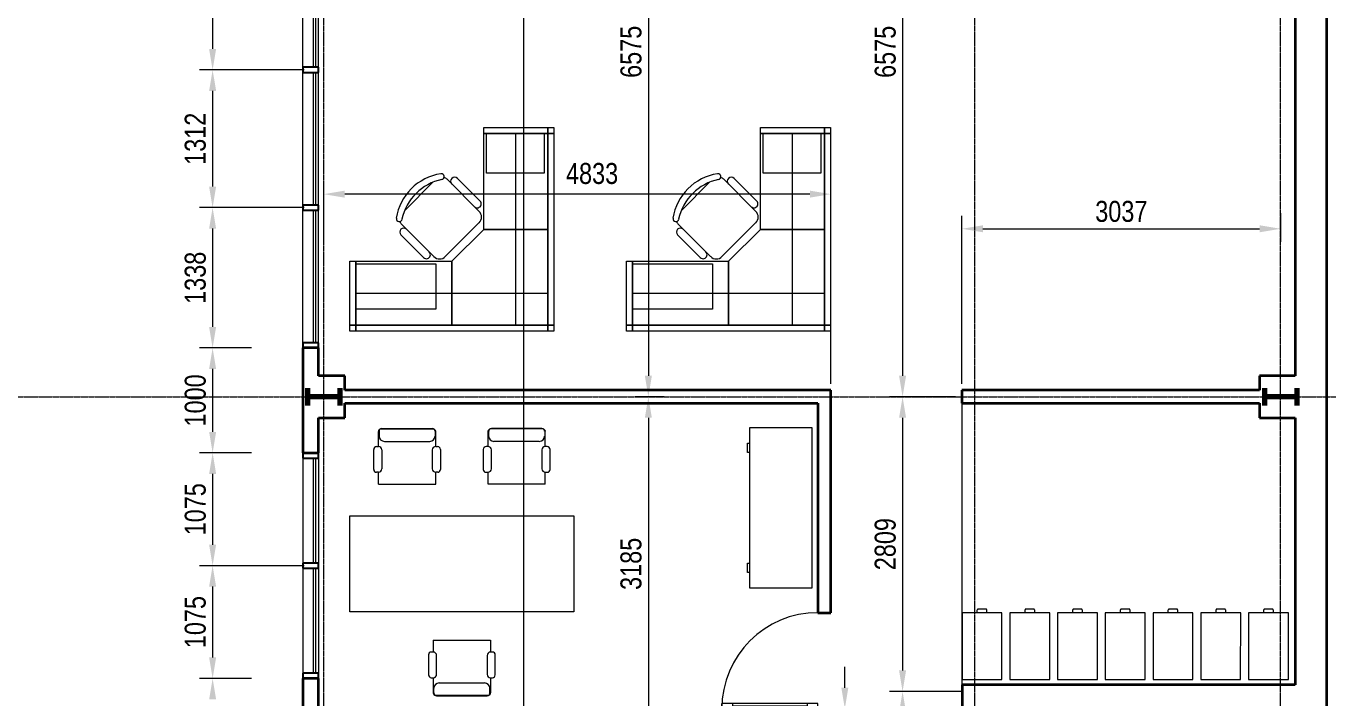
# Model space of a CAD drawing. Header units: millimetres. Extents: x -31954 to 493870, y 99509 to 604061.
# Drawn here: x 278113 to 290521, y 447384 to 453788 of the extents above; entities that cross this region are included whole.
import ezdxf

# ---------------------------------------------------------------- set-up
doc = ezdxf.new("R2010")
doc.units = ezdxf.units.MM
doc.header["$LTSCALE"] = 10
doc.linetypes.add('Center', pattern=[2, 1.25, -0.25, 0.25, -0.25])
for name, color, linetype, lineweight in [('A-ANNOTATIONS', 1, 'Continuous', 9), ('A-DOOR', 1, 'Continuous', 18), ('A-DOOR-GLAZ', 1, 'Continuous', 25), ('A-FURNITURE', 2, 'Continuous', 9), ('A-GLAZ', 6, 'Continuous', 9), ('A-GLAZ-CWMG', 3, 'Continuous', 9), ('A-WALL', 2, 'Continuous', 18), ('S-COLUMN-STEEL-PLAN', 4, 'Continuous', 50), ('S-GRID', 6, 'Center', 9)]:
    doc.layers.add(name, color=color, linetype=linetype, lineweight=lineweight)
doc.styles.add('Dimension Text', font='arial.ttf', dxfattribs={"width": 0.8})

# ---------------------------------------------------------------- blocks, each defined once
blk = doc.blocks.new('System Panel - Glazed-383944-Second Floor Level')
at = {"layer": 'A-GLAZ', "lineweight": 18}
for p, q in [((631.25, 49.5), (-631.25, 49.5)), ((-631.25, 49.5), (-631.25, 24.5)), ((-631.25, 24.5), (631.25, 24.5)), ((631.25, 24.5), (631.25, 49.5))]:
    blk.add_line(p, q, dxfattribs=at)
blk = doc.blocks.new('Rectangular Mullion - 50 x 150mm-383945-Second Floor Level')
at = {"layer": 'A-GLAZ-CWMG', "lineweight": 25}
for p, q in [((-50, 75), (0, 75)), ((-50, -75), (-50, 75)), ((0, 75), (0, -75)), ((0, -75), (-50, -75))]:
    blk.add_line(p, q, dxfattribs=at)
blk = doc.blocks.new('Rectangular Mullion - 50 x 150mm-383916-Second Floor Level')
at = {"layer": 'A-GLAZ-CWMG'}
for p, q in [((9390, -4478), (9390, -3216)), ((9540, -4478), (9540, -3216))]:
    blk.add_line(p, q, dxfattribs=at)
blk = doc.blocks.new('Rectangular Mullion - 50 x 150mm-383943-Second Floor Level')
at = {"layer": 'A-GLAZ-CWMG', "lineweight": 25}
for p, q in [((-25, 75), (25, 75)), ((-25, -75), (-25, 75)), ((25, 75), (25, -75)), ((25, -75), (-25, -75))]:
    blk.add_line(p, q, dxfattribs=at)
blk = doc.blocks.new('M_Cabinet-File 3 Drawer - 0380 x 0635mm-464680-Second Floor Level')
at = {"layer": 'A-FURNITURE'}
for p, q in [((62, 175), (-318, 175)), ((-318, 175), (-318, -460)), ((62, -460), (62, 175)), ((-318, -460), (62, -460)), ((-172, -491), (-172, -460)), ((-83, -460), (-83, -491)), ((-90, -498), (-166, -498))]:
    blk.add_line(p, q, dxfattribs=at)
for centre, start, end in [((-166, -491), 180, 270), ((-90, -491), 270, 0)]:
    blk.add_arc(centre, 6.35, start, end, dxfattribs=at)
blk = doc.blocks.new('workstation_1 - workstation_2518-481066-Second Floor Level')
at = {"layer": 'A-FURNITURE'}
for p, q in [((-57, 1829), (-57, 1886)), ((-57, 1886), (0, 1886)), ((0, 1886), (0, 1829)), ((0, 1829), (0, 1886)), ((0, 1886), (610, 1886)), ((610, 1886), (610, 1829)), ((0, 1829), (-57, 1829)), ((-57, 1829), (0, 1829)), ((-57, 0), (-57, 1829)), ((0, 914), (0, 1829)), ((0, 1829), (610, 1829)), ((0, 1829), (0, 0)), ((610, 1829), (0, 1829)), ((152, 1829), (584, 1829)), ((152, 1067), (152, 1829)), ((305, 1829), (305, 0)), ((584, 1829), (584, 1067)), ((610, 1829), (610, 914)), ((610, 1829), (610, 1067)), ((861, 1400), (645, 1184)), ((960, 1391), (654, 1085)), ((1363, 1095), (1095, 1363)), ((584, 1067), (152, 1067)), ((610, 914), (0, 914)), ((0, 0), (0, 914)), ((0, 914), (610, 914)), ((610, 914), (914, 610)), ((654, 978), (978, 654)), ((1085, 654), (1391, 960)), ((1184, 645), (1400, 861)), ((914, 0), (914, 610)), ((914, 610), (1829, 610)), ((914, 610), (914, 0)), ((1448, 610), (1829, 610)), ((1448, 35), (1448, 584)), ((1448, 584), (1829, 584)), ((1829, 610), (1829, 0)), ((1829, 610), (1886, 610)), ((1829, 0), (1829, 610)), ((1829, 584), (1829, 35)), ((1886, 610), (1886, 0)), ((0, 305), (1829, 305)), ((1829, 35), (1448, 35)), ((-57, -57), (-57, 0)), ((-57, 0), (0, 0)), ((0, 0), (-57, 0)), ((0, -57), (-57, -57)), ((0, 0), (0, -57)), ((0, -57), (0, 0)), ((0, 0), (1829, 0)), ((914, 0), (0, 0)), ((1829, -57), (0, -57)), ((1829, 0), (914, 0)), ((1829, -57), (1829, 0)), ((1829, 0), (1886, 0)), ((1829, 0), (1829, -57)), ((1886, 0), (1829, 0)), ((1886, -57), (1829, -57)), ((1886, 0), (1886, -57))]:
    blk.add_line(p, q, dxfattribs=at)
for centre, radius, start, end in [((888, 1373), 38.1, 315, 135), ((1013, 1337), 76.2, 108.7164, 135), ((1015, 1416), 27.4, 81.1745, 261.1745), ((903, 903), 499, 12.5758, 77.4242), ((942, 942), 508, 8.8255, 81.1745), ((672, 1157), 38.1, 135, 315), ((708, 1031), 76.2, 135, 225), ((1416, 1015), 27.4, 188.8255, 8.8255), ((1373, 888), 38.1, 315, 135), ((1337, 1013), 76.2, 315, 341.2836), ((1031, 708), 76.2, 225, 315), ((1157, 672), 38.1, 135, 315)]:
    blk.add_arc(centre, radius, start, end, dxfattribs=at)
blk = doc.blocks.new('M_Single-Glass 1 - 0915 x 2032mm-381899-Second Floor Level')
at = {"layer": 'A-DOOR', "lineweight": 18}
for p, q in [((406.5, -62), (406.5, -164)), ((457.5, -62), (406.5, -62)), ((457.5, -62), (457.5, -164)), ((406.5, -164), (457.5, -164)), ((406.5, -875), (406.5, -977)), ((406.5, -875), (457.5, -875)), ((457.5, -977), (406.5, -977)), ((457.5, -875), (457.5, -977))]:
    blk.add_line(p, q, dxfattribs=at)
at = {"layer": 'A-DOOR'}
for p, q in [((406.5, -164), (406.5, -875)), ((457.5, -164), (457.5, -875))]:
    blk.add_line(p, q, dxfattribs=at)
blk.add_arc((457.5, -62), 915, 180, 270, dxfattribs=at)
at = {"layer": 'A-DOOR-GLAZ'}
blk.add_line((432, -875), (432, -164), dxfattribs=at)
blk = doc.blocks.new('System Panel - Glazed-551316-Second Floor Level')
at = {"layer": 'A-GLAZ', "lineweight": 18}
for p, q in [((500, -24.5), (-500, -24.5)), ((-500, -24.5), (-500, -49.5)), ((-500, -49.5), (500, -49.5)), ((500, -49.5), (500, -24.5))]:
    blk.add_line(p, q, dxfattribs=at)
blk = doc.blocks.new('Rectangular Mullion - 50 x 150mm-551318-Second Floor Level')
at = {"layer": 'A-GLAZ-CWMG'}
for p, q in [((9390, 2034), (9390, 1034)), ((9540, 2034), (9540, 1034))]:
    blk.add_line(p, q, dxfattribs=at)
blk = doc.blocks.new('Rectangular Mullion - 50 x 150mm-551174-Second Floor Level')
at = {"layer": 'A-GLAZ-CWMG', "lineweight": 25}
for p, q in [((-50, 75), (0, 75)), ((-50, -75), (-50, 75)), ((0, 75), (0, -75)), ((0, -75), (-50, -75))]:
    blk.add_line(p, q, dxfattribs=at)
blk = doc.blocks.new('Rectangular Mullion - 50 x 150mm-551175-Second Floor Level')
at = {"layer": 'A-GLAZ-CWMG', "lineweight": 25}
for p, q in [((0, 75), (-50, 75)), ((-50, 75), (-50, -75)), ((0, -75), (0, 75)), ((-50, -75), (0, -75))]:
    blk.add_line(p, q, dxfattribs=at)
blk = doc.blocks.new('Rectangular Mullion - 50 x 150mm-551172-Second Floor Level')
at = {"layer": 'A-GLAZ-CWMG', "lineweight": 25}
for p, q in [((-25, 75), (25, 75)), ((-25, -75), (-25, 75)), ((25, 75), (25, -75)), ((25, -75), (-25, -75))]:
    blk.add_line(p, q, dxfattribs=at)
blk = doc.blocks.new('M_Credenza - 1525 x 0610mm-350100-Second Floor Level')
at = {"layer": 'A-FURNITURE'}
for p, q in [((822, 290), (-703, 290)), ((-703, 290), (-703, -307)), ((822, -307), (822, 290)), ((-703, -307), (822, -307)), ((-557, -326), (-557, -307)), ((-468, -326), (-557, -326)), ((-468, -307), (-468, -326)), ((587, -326), (587, -307)), ((676, -326), (587, -326)), ((676, -307), (676, -326))]:
    blk.add_line(p, q, dxfattribs=at)
blk = doc.blocks.new('Chair-Task Arms - Chair-Task Arms-350113-Second Floor Level')
at = {"layer": 'A-FURNITURE'}
for p, q in [((-132, 282), (-132, 168)), ((-132, 282), (414, 282)), ((414, 282), (414, 168)), ((-177, 142), (-177, -49)), ((-132, 168), (-151, 168)), ((-100, -44), (-100, 136)), ((382, 136), (382, -45)), ((433, 168), (414, 168)), ((459, -50), (459, 142)), ((-150, -76), (-132, -76)), ((-132, -76), (-132, -219)), ((414, -77), (432, -77)), ((414, -77), (414, -219)), ((-126, -222), (-126, -177)), ((-107, -244), (389, -244)), ((-100, -248), (382, -248)), ((-75, -126), (357, -126)), ((408, -222), (408, -177))]:
    blk.add_line(p, q, dxfattribs=at)
for centre, radius, start, end in [((-151, 142), 26.2, 90, 180), ((-132, 136), 32.3, 360, 90), ((414, 136), 32.3, 90, 180), ((433, 142), 26.2, 360, 90), ((-150, -49), 26.9, 180, 270), ((-132, -44), 32.3, 270, 360), ((414, -45), 32.3, 180, 270), ((432, -50), 26.9, 270, 360), ((-107, -219), 25.4, 180, 270), ((-75, -177), 50.8, 90, 180), ((-100, -222), 25.4, 180, 270), ((357, -177), 50.8, 0, 90), ((382, -222), 25.4, 270, 0), ((389, -219), 25.4, 270, 0)]:
    blk.add_arc(centre, radius, start, end, dxfattribs=at)
blk = doc.blocks.new('Desk-Executive - Desk-Executive-350128-Second Floor Level')
at = {"layer": 'A-FURNITURE'}
for p, q in [((-942, 457), (1191, 457)), ((-942, -458), (-942, 457)), ((1191, 457), (1191, -458)), ((1191, -458), (-942, -458))]:
    blk.add_line(p, q, dxfattribs=at)
blk = doc.blocks.new('Chair-Task Arms - Chair-Task Arms-543520-Second Floor Level')
at = {"layer": 'A-FURNITURE'}
for p, q in [((-132, 76), (-132, 219)), ((-126, 222), (-126, 177)), ((-107, 244), (389, 244)), ((-100, 248), (382, 248)), ((-75, 126), (357, 126)), ((408, 222), (408, 177)), ((414, 77), (414, 219)), ((-177, -142), (-177, 49)), ((-150, 76), (-132, 76)), ((-100, 44), (-100, -136)), ((382, -136), (382, 45)), ((414, 77), (432, 77)), ((459, 50), (459, -142)), ((-132, -168), (-151, -168)), ((-132, -282), (-132, -168)), ((414, -282), (414, -168)), ((433, -168), (414, -168)), ((-132, -282), (414, -282))]:
    blk.add_line(p, q, dxfattribs=at)
for centre, radius, start, end in [((-107, 219), 25.4, 90, 180), ((-100, 222), 25.4, 90, 180), ((-75, 177), 50.8, 180, 270), ((357, 177), 50.8, 270, 360), ((382, 222), 25.4, 360, 90), ((389, 219), 25.4, 360, 90), ((-150, 49), 26.9, 90, 180), ((-132, 44), 32.3, 0, 90), ((414, 45), 32.3, 90, 180), ((432, 50), 26.9, 0, 90), ((-151, -142), 26.2, 180, 270), ((-132, -136), 32.3, 270, 0), ((414, -136), 32.3, 180, 270), ((433, -142), 26.2, 270, 0)]:
    blk.add_arc(centre, radius, start, end, dxfattribs=at)

msp = doc.modelspace()

# ---------------------------------------------------------------- linework, layer by layer
at = {"layer": 'A-ANNOTATIONS'}
for p, q in [((282854.3, 468203.5), (282854.3, 434776.5)), ((284044, 456630), (284044, 450455)), ((286467, 456630), (286467, 450454.5)), ((279891.3, 454482.5), (279891.3, 453570)), ((280762.4, 453370), (279766.3, 453370)), ((280762.4, 453370), (279766.3, 453370)), ((279891.3, 453170), (279891.3, 452257.5)), ((280949.9, 451706.1), (280949.9, 452310.9)), ((285783.2, 450379.5), (285783.2, 452310.9)), ((285583.2, 452185.9), (281149.9, 452185.9)), ((280762.4, 452057.5), (279766.3, 452057.5)), ((280762.4, 452057.5), (279766.3, 452057.5)), ((287033.2, 450379), (287033.2, 451980.8)), ((290069.9, 452005.4), (290069.9, 451730.8)), ((279891.3, 451857.5), (279891.3, 450920)), ((287233.2, 451855.8), (289869.9, 451855.8)), ((280262.4, 450720), (279766.3, 450720)), ((280262.4, 450720), (279766.3, 450720)), ((279891.3, 450520), (279891.3, 449920)), ((284193.6, 450255), (283919, 450255)), ((284193.6, 450255), (283919, 450255)), ((286970.7, 450254.5), (286342, 450254.5)), ((286970.7, 450254.5), (286342, 450254.5)), ((287033.2, 450192.5), (287033.2, 447507.5)), ((284044, 450055), (284044, 447270)), ((286467, 450054.5), (286467, 447646)), ((280262.4, 449720), (279766.3, 449720)), ((280262.4, 449720), (279766.3, 449720)), ((279891.3, 449520), (279891.3, 448845)), ((280762.4, 448645), (279766.3, 448645)), ((280762.4, 448645), (279766.3, 448645)), ((279891.3, 448445), (279891.3, 447770)), ((285916.5, 447482), (285916.5, 447682)), ((280262.4, 447570), (279766.3, 447570)), ((280262.4, 447570), (279766.3, 447570)), ((287033.4, 447446), (286342, 447446)), ((287033.4, 447446), (286342, 447446))]:
    msp.add_line(p, q, dxfattribs=at)
for points in [[(279858, 453570), (279924.7, 453570), (279891.3, 453370)], [(279858, 453170), (279924.7, 453170), (279891.3, 453370)], [(279858, 452257.5), (279924.7, 452257.5), (279891.3, 452057.5)], [(281149.9, 452219.3), (281149.9, 452152.6), (280949.9, 452185.9)], [(285583.2, 452219.3), (285583.2, 452152.6), (285783.2, 452185.9)], [(279858, 451857.5), (279924.7, 451857.5), (279891.3, 452057.5)], [(287233.2, 451889.1), (287233.2, 451822.4), (287033.2, 451855.8)], [(289869.9, 451889.1), (289869.9, 451822.4), (290069.9, 451855.8)], [(279858, 450920), (279924.7, 450920), (279891.3, 450720)], [(279858, 450520), (279924.7, 450520), (279891.3, 450720)], [(284010.7, 450455), (284077.3, 450455), (284044, 450255)], [(286433.6, 450454.5), (286500.3, 450454.5), (286467, 450254.5)], [(284010.7, 450055), (284077.3, 450055), (284044, 450255)], [(286433.6, 450054.5), (286500.3, 450054.5), (286467, 450254.5)], [(279858, 449920), (279924.7, 449920), (279891.3, 449720)], [(279858, 449520), (279924.7, 449520), (279891.3, 449720)], [(279858, 448845), (279924.7, 448845), (279891.3, 448645)], [(279858, 448445), (279924.7, 448445), (279891.3, 448645)], [(279858, 447770), (279924.7, 447770), (279891.3, 447570)], [(279858, 447370), (279924.7, 447370), (279891.3, 447570)], [(286433.6, 447646), (286500.3, 447646), (286467, 447446)], [(285883.2, 447482), (285949.9, 447482), (285916.5, 447282)], [(286433.6, 447246), (286500.3, 447246), (286467, 447446)]]:
    msp.add_solid(points, dxfattribs=at)
at = {"layer": 'A-WALL', "lineweight": 35}
for p, q in [((290509.9, 437070), (290509.9, 465015)), ((290209.9, 456430), (290209.9, 450455)), ((280899.9, 450720), (280749.9, 450720)), ((280749.9, 450720), (280749.9, 449720)), ((280899.9, 450455), (280899.9, 450720)), ((281149.9, 450455), (280899.9, 450455)), ((281149.9, 450317), (281149.9, 450455)), ((290209.9, 450455), (289869.9, 450455)), ((289869.9, 450455), (289869.9, 450316.5)), ((285783.2, 450317), (281149.9, 450317)), ((285783.2, 448197), (285783.2, 450317)), ((289869.9, 450316.5), (287033.2, 450316.5)), ((287033.2, 450316.5), (287033.2, 450192.5)), ((281149.9, 450055), (281149.9, 450193)), ((281149.9, 450193), (285659.2, 450193)), ((285659.2, 450193), (285659.2, 448197)), ((287033.2, 450192.5), (289869.9, 450192.5)), ((289869.9, 450192.5), (289869.9, 450055)), ((280899.9, 450055), (281149.9, 450055)), ((280899.9, 449720), (280899.9, 450055)), ((289869.9, 450055), (290209.9, 450055)), ((290209.9, 450055), (290209.9, 447508)), ((280749.9, 449720), (280899.9, 449720)), ((285659.2, 448197), (285783.2, 448197)), ((280899.9, 447570), (280749.9, 447570)), ((280749.9, 447570), (280749.9, 446570)), ((280899.9, 447132), (280899.9, 447570)), ((287033.9, 447508), (287033.9, 445072)), ((290209.9, 447508), (287033.9, 447508))]:
    msp.add_line(p, q, dxfattribs=at)
at = {"layer": 'S-COLUMN-STEEL-PLAN', "lineweight": 70}
for p, q in [((280796.9, 450337), (280796.9, 450173)), ((281102.9, 450337), (281102.9, 450173)), ((289916.9, 450337), (289916.9, 450173)), ((290222.9, 450337), (290222.9, 450173)), ((281102.9, 450255), (280796.9, 450255)), ((290222.9, 450255), (289916.9, 450255))]:
    msp.add_line(p, q, dxfattribs=at)
at = {"layer": 'S-GRID'}
for p, q in [((280949.9, 434820), (280949.9, 468474.3)), ((287156.7, 434820), (287156.7, 468474.3)), ((290069.9, 434820), (290069.9, 468474.3)), ((249692.4, 450255), (292326.3, 450255))]:
    msp.add_line(p, q, dxfattribs=at)

# ---------------------------------------------------------------- block references
at = {"layer": 'A-DOOR', "rotation": 270}
msp.add_blockref('M_Single-Glass 1 - 0915 x 2032mm-381899-Second Floor Level', (285721.2, 447739.5), dxfattribs=at)
at = {"layer": 'A-FURNITURE'}
for name, p, rotation in [('workstation_1 - workstation_2518-481066-Second Floor Level', (283085.9, 450936.6), 89.99999999999973), ('workstation_1 - workstation_2518-481066-Second Floor Level', (285722.8, 450936.6), 89.99999999999973), ('Chair-Task Arms - Chair-Task Arms-350113-Second Floor Level', (282929.9, 449703.7), 180), ('M_Credenza - 1525 x 0610mm-350100-Second Floor Level', (285315.6, 449254.6), 270), ('Desk-Executive - Desk-Executive-350128-Second Floor Level', (282391, 448663.6), 180), ('M_Cabinet-File 3 Drawer - 0380 x 0635mm-464680-Second Floor Level', (287096, 447734.4), 179.9900864943245), ('M_Cabinet-File 3 Drawer - 0380 x 0635mm-464680-Second Floor Level', (287551, 447734.4), 179.9900864943245), ('M_Cabinet-File 3 Drawer - 0380 x 0635mm-464680-Second Floor Level', (288006, 447734.4), 179.9900864943245), ('M_Cabinet-File 3 Drawer - 0380 x 0635mm-464680-Second Floor Level', (288461, 447734.4), 179.9900864943245), ('M_Cabinet-File 3 Drawer - 0380 x 0635mm-464680-Second Floor Level', (288916, 447734.4), 179.9900864943245), ('M_Cabinet-File 3 Drawer - 0380 x 0635mm-464680-Second Floor Level', (289371, 447734.4), 179.9900864943245), ('M_Cabinet-File 3 Drawer - 0380 x 0635mm-464680-Second Floor Level', (289826, 447734.4), 179.9900864943245)]:
    msp.add_blockref(name, p, dxfattribs=dict(at, rotation=rotation))
for name, p in [('Chair-Task Arms - Chair-Task Arms-543520-Second Floor Level', (281603.5, 449703.7)), ('Chair-Task Arms - Chair-Task Arms-350113-Second Floor Level', (282125.7, 447653.5))]:
    msp.add_blockref(name, p, dxfattribs=at)
at = {"layer": 'A-GLAZ'}
for name, p, rotation in [('System Panel - Glazed-383944-Second Floor Level', (280824.9, 454026.3), 270), ('System Panel - Glazed-383944-Second Floor Level', (280824.9, 452713.8), 270), ('System Panel - Glazed-383944-Second Floor Level', (280824.9, 451401.3), 270), ('System Panel - Glazed-551316-Second Floor Level', (280824.9, 449170), 89.9999999999999), ('System Panel - Glazed-551316-Second Floor Level', (280824.9, 448120), 89.9999999999999)]:
    msp.add_blockref(name, p, dxfattribs=dict(at, rotation=rotation))
at = {"layer": 'A-GLAZ-CWMG'}
for name, p in [('Rectangular Mullion - 50 x 150mm-383916-Second Floor Level', (271359.5, 457873.3)), ('Rectangular Mullion - 50 x 150mm-383916-Second Floor Level', (271359.5, 456560.8)), ('Rectangular Mullion - 50 x 150mm-383916-Second Floor Level', (271359.5, 455248.3)), ('Rectangular Mullion - 50 x 150mm-551318-Second Floor Level', (271359.5, 447635.8)), ('Rectangular Mullion - 50 x 150mm-551318-Second Floor Level', (271359.5, 446585.8))]:
    msp.add_blockref(name, p, dxfattribs=at)
at = {"layer": 'A-GLAZ-CWMG', "extrusion": (0, 0, -1)}
for name, p, rotation in [('Rectangular Mullion - 50 x 150mm-383943-Second Floor Level', (-280824.9, 453370), 270.0000000000004), ('Rectangular Mullion - 50 x 150mm-383943-Second Floor Level', (-280824.9, 452057.5), 270.0000000000004), ('Rectangular Mullion - 50 x 150mm-383945-Second Floor Level', (-280824.9, 450720), 270.0000000000004), ('Rectangular Mullion - 50 x 150mm-551174-Second Floor Level', (-280824.9, 449720), 90.00000000000001), ('Rectangular Mullion - 50 x 150mm-551172-Second Floor Level', (-280824.9, 448645), 90.00000000000001)]:
    msp.add_blockref(name, p, dxfattribs=dict(at, rotation=rotation))
at = {"layer": 'A-GLAZ-CWMG', "rotation": 270}
msp.add_blockref('Rectangular Mullion - 50 x 150mm-551175-Second Floor Level', (280824.9, 447570), dxfattribs=at)

# ---------------------------------------------------------------- texts
at = {"layer": 'A-ANNOTATIONS', "char_height": 200, "attachment_point": 5, "rotation": 90, "style": 'Dimension Text'}
for s, insert in [('6575', (283879.4, 453542.5)), ('6575', (286302.4, 453542.3)), ('1312', (279726.7, 452713.8)), ('1338', (279726.7, 451388.8)), ('1000', (279726.7, 450220)), ('1075', (279726.7, 449182.5)), ('2809', (286302.4, 448850.3)), ('3185', (283879.3, 448662.5)), ('1075', (279726.7, 448107.5))]:
    msp.add_mtext(s, dxfattribs=dict(at, insert=insert))
at = {"layer": 'A-ANNOTATIONS', "insert": (283507.8, 452381.8), "char_height": 200, "attachment_point": 5, "line_spacing_factor": 0.938532, "style": 'Dimension Text'}
msp.add_mtext('4833', dxfattribs=at)
at = {"layer": 'A-ANNOTATIONS', "insert": (288551.6, 452020.4), "char_height": 200, "attachment_point": 5, "style": 'Dimension Text'}
msp.add_mtext('3037', dxfattribs=at)

doc.saveas('drawing.dxf')
